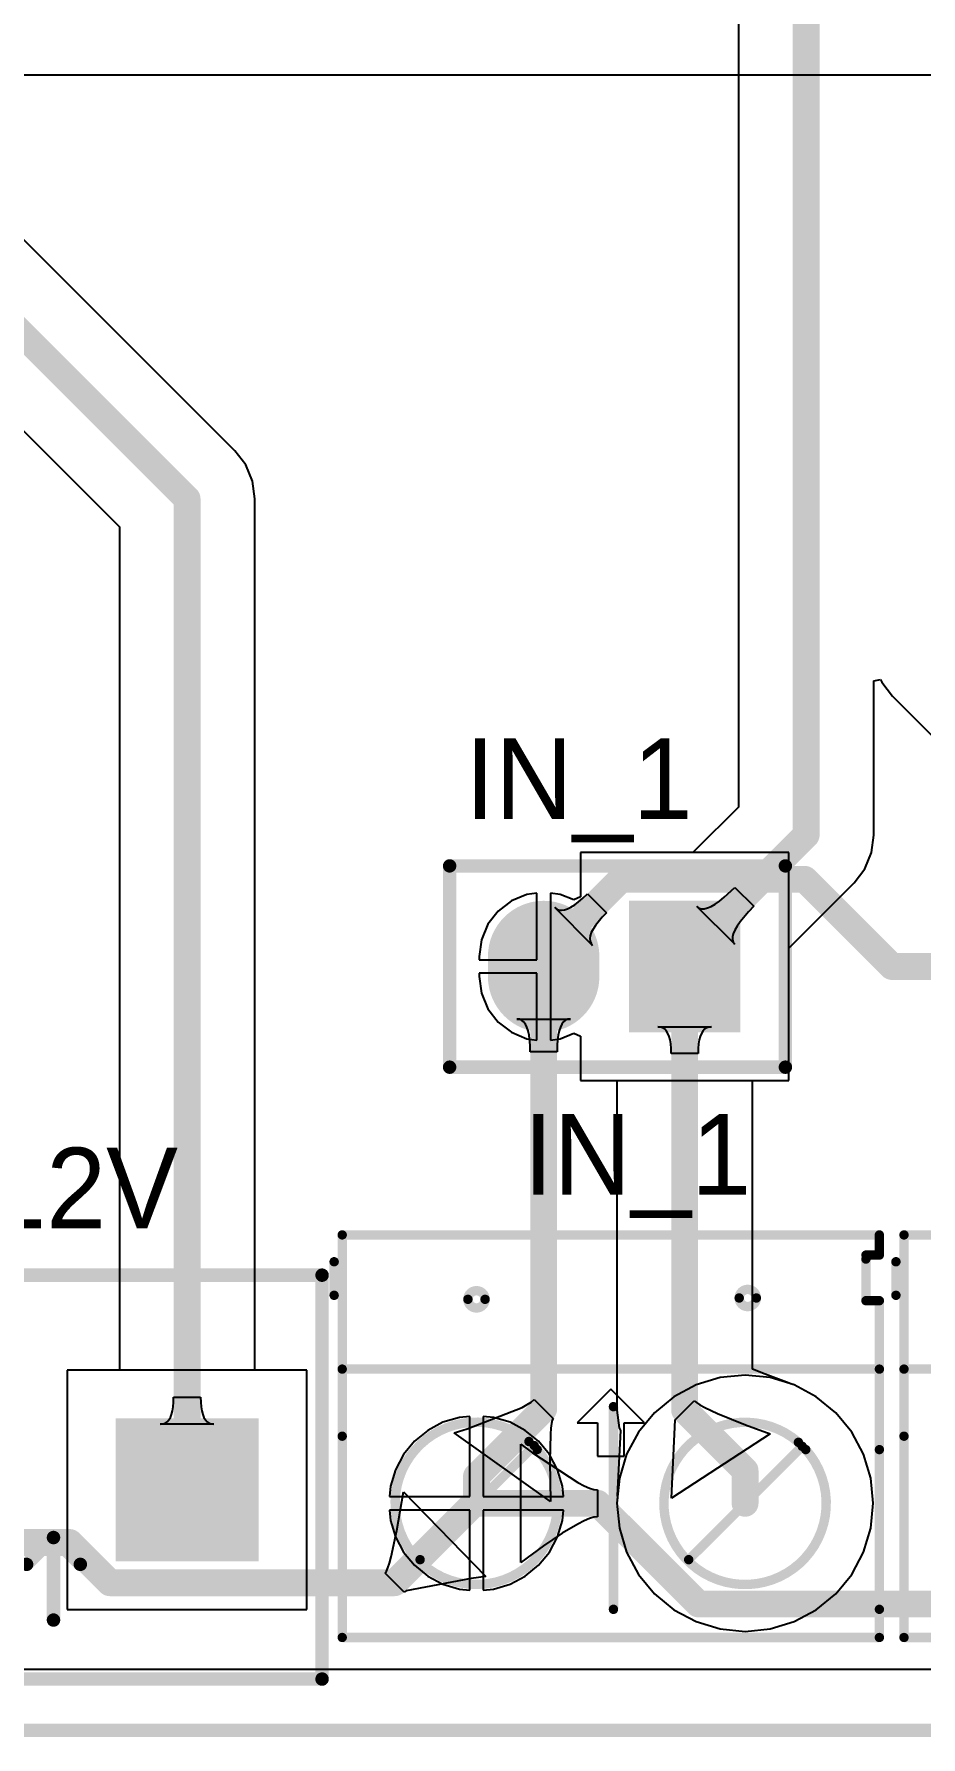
# Model space of a CAD drawing. Header units: millimetres. Extents: x 0 to 190, y 0 to 100.
# Drawn here: x 63.13 to 79.91, y -0.1 to 32.13 of the extents above; entities that cross this region are included whole.
import ezdxf

# ---------------------------------------------------------------- set-up
doc = ezdxf.new("R2010")
doc.units = ezdxf.units.MM
for name, color, linetype in [('BottomLayer', 5, 'Continuous'), ('BottomSolder', 6, 'Continuous'), ('KeepOutLayer', 6, 'Continuous'), ('MultiLayer', 9, 'Continuous'), ('PadHoleLayer', 156, 'Continuous'), ('TopLayer', 1, 'Continuous'), ('TopOverlay', 2, 'Continuous'), ('TopSolder', 216, 'Continuous')]:
    doc.layers.add(name, color=color, linetype=linetype)

# ---------------------------------------------------------------- blocks, each defined once
blk = doc.blocks.new('KF3_5_08_21')
at = {"layer": 'BottomLayer'}
for points in [[(-1.25, 1.25), (1.25, 1.25), (1.25, -1.25), (-1.25, -1.25)], [(3.83, 1.25), (6.33, 1.25), (6.33, -1.25), (3.83, -1.25)], [(8.897, 1.25), (11.397, 1.25), (11.397, -1.25), (8.897, -1.25)]]:
    blk.add_hatch(color=5, dxfattribs=at).paths.add_polyline_path(points)
at = {"layer": 'BottomSolder'}
for points in [[(-1.352, 1.352), (1.352, 1.352), (1.352, -1.352), (-1.352, -1.352)], [(3.728, 1.352), (6.432, 1.352), (6.432, -1.352), (3.728, -1.352)], [(8.796, 1.352), (11.499, 1.352), (11.499, -1.352), (8.796, -1.352)]]:
    blk.add_hatch(color=6, dxfattribs=at).paths.add_polyline_path(points)
at = {"layer": 'MultiLayer'}
for points in [[(-1.25, 1.25), (1.25, 1.25), (1.25, -1.25), (-1.25, -1.25)], [(3.83, 1.25), (6.33, 1.25), (6.33, -1.25), (3.83, -1.25)], [(8.897, 1.25), (11.397, 1.25), (11.397, -1.25), (8.897, -1.25)]]:
    blk.add_hatch(color=9, dxfattribs=at).paths.add_polyline_path(points)
at = {"layer": 'PadHoleLayer'}
h = blk.add_hatch(color=156, dxfattribs=at)
edge = h.paths.add_edge_path()
edge.add_arc((0, 0), 0.65, 0, 360)
h = blk.add_hatch(color=156, dxfattribs=at)
edge = h.paths.add_edge_path()
edge.add_arc((5.08, 0), 0.65, 0, 360)
h = blk.add_hatch(color=156, dxfattribs=at)
edge = h.paths.add_edge_path()
edge.add_arc((10.147, 0), 0.65, 0, 360)
at = {"layer": 'TopLayer'}
for points in [[(-1.25, 1.25), (1.25, 1.25), (1.25, -1.25), (-1.25, -1.25)], [(3.83, 1.25), (6.33, 1.25), (6.33, -1.25), (3.83, -1.25)], [(8.897, 1.25), (11.397, 1.25), (11.397, -1.25), (8.897, -1.25)]]:
    blk.add_hatch(color=1, dxfattribs=at).paths.add_polyline_path(points)
at = {"layer": 'TopSolder'}
for points in [[(-1.352, 1.352), (1.352, 1.352), (1.352, -1.352), (-1.352, -1.352)], [(3.728, 1.352), (6.432, 1.352), (6.432, -1.352), (3.728, -1.352)], [(8.796, 1.352), (11.499, 1.352), (11.499, -1.352), (8.796, -1.352)]]:
    blk.add_hatch(color=216, dxfattribs=at).paths.add_polyline_path(points)
at = {"layer": 'TopOverlay', "const_width": 0.254}
for points in [[(-2.54, -3.581), (-2.54, 4.064)], [(-2.54, 4.064), (12.7, 4.064)], [(12.7, -3.581), (12.7, 4.064)], [(2.045, -1.41), (2.553, -0.902)], [(2.553, -2.464), (2.553, -0.902)], [(2.553, -0.902), (3.061, -1.41)], [(7.112, -1.41), (7.62, -0.902)], [(7.62, -0.902), (8.128, -1.41)], [(7.62, -2.464), (7.62, -0.902)], [(-2.54, -3.581), (12.7, -3.581)]]:
    blk.add_lwpolyline(points, dxfattribs=at)
at = {"layer": 'TopOverlay', "const_width": 0.127}
for points in [[(-2.603, 4.064, 1), (-2.477, 4.064, 1)], [(-2.603, 4.064, 1), (-2.477, 4.064, 1)], [(12.636, 4.064, 1), (12.764, 4.064, 1)], [(12.636, 4.064, 1), (12.764, 4.064, 1)], [(2.489, -0.902, 1), (2.616, -0.902, 1)], [(2.489, -0.902, 1), (2.616, -0.902, 1)], [(2.489, -0.902, 1), (2.616, -0.902, 1)], [(7.556, -0.902, 1), (7.684, -0.902, 1)], [(7.556, -0.902, 1), (7.684, -0.902, 1)], [(7.556, -0.902, 1), (7.684, -0.902, 1)], [(1.981, -1.41, 1), (2.108, -1.41, 1)], [(2.997, -1.41, 1), (3.124, -1.41, 1)], [(7.049, -1.41, 1), (7.175, -1.41, 1)], [(8.064, -1.41, 1), (8.191, -1.41, 1)], [(2.489, -2.464, 1), (2.616, -2.464, 1)], [(7.556, -2.464, 1), (7.684, -2.464, 1)], [(-2.603, -3.581, 1), (-2.477, -3.581, 1)], [(-2.603, -3.581, 1), (-2.477, -3.581, 1)], [(12.636, -3.581, 1), (12.764, -3.581, 1)], [(12.636, -3.581, 1), (12.764, -3.581, 1)]]:
    blk.add_lwpolyline(points, format="xyb", close=True, dxfattribs=at)
blk = doc.blocks.new('C___2_KF301_5_08_49')
at = {"layer": 'BottomLayer'}
h = blk.add_hatch(color=5, dxfattribs=at)
edge = h.paths.add_edge_path()
edge.add_arc((0, 0), 1.397, 0, 360)
h = blk.add_hatch(color=5, dxfattribs=at)
edge = h.paths.add_edge_path()
edge.add_arc((5.08, 0), 1.397, 0, 360)
at = {"layer": 'BottomSolder'}
h = blk.add_hatch(color=6, dxfattribs=at)
edge = h.paths.add_edge_path()
edge.add_arc((0, 0), 1.499, 0, 360)
h = blk.add_hatch(color=6, dxfattribs=at)
edge = h.paths.add_edge_path()
edge.add_arc((5.08, 0), 1.499, 0, 360)
at = {"layer": 'MultiLayer'}
h = blk.add_hatch(color=9, dxfattribs=at)
edge = h.paths.add_edge_path()
edge.add_arc((0, 0), 1.397, 0, 360)
h = blk.add_hatch(color=9, dxfattribs=at)
edge = h.paths.add_edge_path()
edge.add_arc((5.08, 0), 1.397, 0, 360)
at = {"layer": 'PadHoleLayer'}
h = blk.add_hatch(color=156, dxfattribs=at)
edge = h.paths.add_edge_path()
edge.add_arc((0, 0), 0.635, 0, 360)
h = blk.add_hatch(color=156, dxfattribs=at)
edge = h.paths.add_edge_path()
edge.add_arc((5.08, 0), 0.635, 0, 360)
at = {"layer": 'TopLayer'}
h = blk.add_hatch(color=1, dxfattribs=at)
edge = h.paths.add_edge_path()
edge.add_arc((0, 0), 1.397, 0, 360)
h = blk.add_hatch(color=1, dxfattribs=at)
edge = h.paths.add_edge_path()
edge.add_arc((5.08, 0), 1.397, 0, 360)
at = {"layer": 'TopSolder'}
h = blk.add_hatch(color=216, dxfattribs=at)
edge = h.paths.add_edge_path()
edge.add_arc((0, 0), 1.499, 0, 360)
h = blk.add_hatch(color=216, dxfattribs=at)
edge = h.paths.add_edge_path()
edge.add_arc((5.08, 0), 1.499, 0, 360)
at = {"layer": 'TopOverlay'}
for p, q in [((2.54, 2.159), (1.905, 1.524)), ((3.175, 1.524), (2.54, 2.159)), ((1.905, 1.524), (2.286, 1.524)), ((2.286, 1.524), (2.286, 0.889)), ((2.794, 0.889), (2.794, 1.524)), ((2.794, 1.524), (3.175, 1.524)), ((2.286, 0.889), (2.794, 0.889))]:
    blk.add_line(p, q, dxfattribs=at)
at = {"layer": 'TopOverlay', "const_width": 0.178}
for points in [[(-2.54, 5.08), (7.62, 5.08)], [(-2.54, 1.27), (-2.54, 5.08)], [(7.62, 4.699), (7.62, 5.08)], [(-2.692, 3.937), (-2.692, 4.572)], [(7.366, 4.699), (7.62, 4.699)], [(7.366, 3.835), (7.366, 4.623)], [(7.366, 3.835), (7.62, 3.835)], [(7.62, -2.54), (7.62, 3.835)], [(-2.54, 2.54), (7.62, 2.54)], [(2.591, -2.007), (2.591, 1.829)], [(-2.54, -2.54), (-2.54, 1.27)], [(-1.067, -1.067), (1.092, 1.092)], [(4.013, -1.067), (6.16, 1.079)], [(7.62, -2.007), (7.62, 1.016)], [(-2.54, -2.54), (7.62, -2.54)]]:
    blk.add_lwpolyline(points, dxfattribs=at)
at = {"layer": 'TopOverlay'}
for points, const_width in [([(-2.584, 5.08, 1), (-2.496, 5.08, 1)], 0.0889), ([(-2.584, 5.08, 1), (-2.496, 5.08, 1)], 0.0889), ([(7.576, 5.08, 1), (7.664, 5.08, 1)], 0.0889), ([(7.576, 5.08, 1), (7.664, 5.08, 1)], 0.0889), ([(-2.737, 4.572, 1), (-2.648, 4.572, 1)], 0.0889), ([(7.322, 4.699, 1), (7.41, 4.699, 1)], 0.0889), ([(7.322, 4.623, 1), (7.41, 4.623, 1)], 0.0889), ([(7.576, 4.699, 1), (7.664, 4.699, 1)], 0.0889), ([(7.576, 4.699, 1), (7.664, 4.699, 1)], 0.0889), ([(-2.737, 3.937, 1), (-2.648, 3.937, 1)], 0.0889), ([(0.163, 3.861, 1), (-0.163, 3.861, 1)], 0.178), ([(-0.207, 3.861, 1), (-0.118, 3.861, 1)], 0.0889), ([(0.118, 3.861, 1), (0.207, 3.861, 1)], 0.0889), ([(5.293, 3.886, 1), (4.968, 3.886, 1)], 0.178), ([(4.924, 3.886, 1), (5.013, 3.886, 1)], 0.0889), ([(5.249, 3.886, 1), (5.338, 3.886, 1)], 0.0889), ([(7.322, 3.835, 1), (7.41, 3.835, 1)], 0.0889), ([(7.322, 3.835, 1), (7.41, 3.835, 1)], 0.0889), ([(7.576, 3.835, 1), (7.664, 3.835, 1)], 0.0889), ([(7.576, 3.835, 1), (7.664, 3.835, 1)], 0.0889), ([(-2.584, 2.54, 1), (-2.496, 2.54, 1)], 0.0889), ([(7.576, 2.54, 1), (7.664, 2.54, 1)], 0.0889), ([(2.546, 1.829, 1), (2.635, 1.829, 1)], 0.0889), ([(-2.584, 1.27, 1), (-2.496, 1.27, 1)], 0.0889), ([(-2.584, 1.27, 1), (-2.496, 1.27, 1)], 0.0889), ([(0.947, 1.17, 1), (1.036, 1.17, 1)], 0.0889), ([(1.048, 1.092, 1), (1.137, 1.092, 1)], 0.0889), ([(1.103, 1.017, 1), (1.192, 1.017, 1)], 0.0889), ([(6.045, 1.154, 1), (6.134, 1.154, 1)], 0.0889), ([(6.115, 1.079, 1), (6.204, 1.079, 1)], 0.0889), ([(6.183, 1.017, 1), (6.272, 1.017, 1)], 0.0889), ([(7.576, 1.016, 1), (7.664, 1.016, 1)], 0.0889), ([(-1.111, -1.067, 1), (-1.022, -1.067, 1)], 0.0889), ([(3.969, -1.067, 1), (4.058, -1.067, 1)], 0.0889), ([(2.546, -2.007, 1), (2.635, -2.007, 1)], 0.0889), ([(7.576, -2.007, 1), (7.664, -2.007, 1)], 0.0889), ([(-2.584, -2.54, 1), (-2.496, -2.54, 1)], 0.0889), ([(-2.584, -2.54, 1), (-2.496, -2.54, 1)], 0.0889), ([(7.576, -2.54, 1), (7.664, -2.54, 1)], 0.0889), ([(7.576, -2.54, 1), (7.664, -2.54, 1)], 0.0889)]:
    blk.add_lwpolyline(points, format="xyb", close=True, dxfattribs=dict(at, const_width=const_width))
at = {"layer": 'TopOverlay', "const_width": 0.178}
for points in [[(1.148, 1.017, -28.0907), (0.992, 1.17)], [(6.228, 1.017, -31.551006), (6.09, 1.154)]]:
    blk.add_lwpolyline(points, format="xyb", dxfattribs=at)
blk = doc.blocks.new('___2_51')
at = {"layer": 'BottomLayer'}
blk.add_hatch(color=5, dxfattribs=at).paths.add_polyline_path([(-0.9525, 1.143), (0.9525, 1.143), (0.9525, -1.143), (-0.9525, -1.143)])
h = blk.add_hatch(color=5, dxfattribs=at)
edge = h.paths.add_edge_path()
edge.add_arc((2.667, -0.1905), 0.9525, 180, 360)
edge.add_line((3.6195, -0.1905), (3.6195, 0.1905))
edge.add_arc((2.667, 0.1905), 0.9525, 0, 180)
edge.add_line((1.7145, 0.1905), (1.7145, -0.1905))
at = {"layer": 'BottomSolder'}
blk.add_hatch(color=6, dxfattribs=at).paths.add_polyline_path([(-1.0541, 1.2446), (1.0541, 1.2446), (1.0541, -1.2446), (-1.0541, -1.2446)])
h = blk.add_hatch(color=6, dxfattribs=at)
edge = h.paths.add_edge_path()
edge.add_arc((2.667, -0.1905), 1.0541, 180, 360)
edge.add_line((3.7211, -0.1905), (3.7211, 0.1905))
edge.add_arc((2.667, 0.1905), 1.0541, 0, 180)
edge.add_line((1.6129, 0.1905), (1.6129, -0.1905))
at = {"layer": 'MultiLayer'}
blk.add_hatch(color=9, dxfattribs=at).paths.add_polyline_path([(-0.9525, 1.143), (0.9525, 1.143), (0.9525, -1.143), (-0.9525, -1.143)])
h = blk.add_hatch(color=9, dxfattribs=at)
edge = h.paths.add_edge_path()
edge.add_arc((2.667, -0.1905), 0.9525, 180, 360)
edge.add_line((3.6195, -0.1905), (3.6195, 0.1905))
edge.add_arc((2.667, 0.1905), 0.9525, 0, 180)
edge.add_line((1.7145, 0.1905), (1.7145, -0.1905))
at = {"layer": 'PadHoleLayer'}
h = blk.add_hatch(color=156, dxfattribs=at)
edge = h.paths.add_edge_path()
edge.add_arc((0, 0), 0.4318, 0, 360)
h = blk.add_hatch(color=156, dxfattribs=at)
edge = h.paths.add_edge_path()
edge.add_arc((2.667, 0), 0.4318, 0, 360)
at = {"layer": 'TopLayer'}
blk.add_hatch(color=1, dxfattribs=at).paths.add_polyline_path([(-0.9525, 1.143), (0.9525, 1.143), (0.9525, -1.143), (-0.9525, -1.143)])
h = blk.add_hatch(color=1, dxfattribs=at)
edge = h.paths.add_edge_path()
edge.add_arc((2.667, -0.1905), 0.9525, 180, 360)
edge.add_line((3.6195, -0.1905), (3.6195, 0.1905))
edge.add_arc((2.667, 0.1905), 0.9525, 0, 180)
edge.add_line((1.7145, 0.1905), (1.7145, -0.1905))
at = {"layer": 'TopSolder'}
blk.add_hatch(color=216, dxfattribs=at).paths.add_polyline_path([(-1.0541, 1.2446), (1.0541, 1.2446), (1.0541, -1.2446), (-1.0541, -1.2446)])
h = blk.add_hatch(color=216, dxfattribs=at)
edge = h.paths.add_edge_path()
edge.add_arc((2.667, -0.1905), 1.0541, 180, 360)
edge.add_line((3.7211, -0.1905), (3.7211, 0.1905))
edge.add_arc((2.667, 0.1905), 1.0541, 0, 180)
edge.add_line((1.6129, 0.1905), (1.6129, -0.1905))
at = {"layer": 'TopOverlay', "const_width": 0.254}
for points in [[(-1.905, 1.905), (-1.905, -1.905)], [(4.445, 1.905), (-1.905, 1.905)], [(4.445, 1.905), (4.445, -1.905)], [(4.445, -1.905), (-1.905, -1.905)]]:
    blk.add_lwpolyline(points, dxfattribs=at)
at = {"layer": 'TopOverlay', "const_width": 0.127}
for points in [[(-1.9685, 1.905, 1), (-1.8415, 1.905, 1)], [(-1.9685, 1.905, 1), (-1.8415, 1.905, 1)], [(4.3815, 1.905, 1), (4.5085, 1.905, 1)], [(4.3815, 1.905, 1), (4.5085, 1.905, 1)], [(-1.9685, -1.905, 1), (-1.8415, -1.905, 1)], [(-1.9685, -1.905, 1), (-1.8415, -1.905, 1)], [(4.3815, -1.905, 1), (4.5085, -1.905, 1)], [(4.3815, -1.905, 1), (4.5085, -1.905, 1)]]:
    blk.add_lwpolyline(points, format="xyb", close=True, dxfattribs=at)
blk = doc.blocks.new('C___2_KF301_5_08_60')
at = {"layer": 'BottomLayer'}
h = blk.add_hatch(color=5, dxfattribs=at)
edge = h.paths.add_edge_path()
edge.add_arc((0, 0), 1.397, 0, 360)
h = blk.add_hatch(color=5, dxfattribs=at)
edge = h.paths.add_edge_path()
edge.add_arc((5.08, 0), 1.397, 0, 360)
at = {"layer": 'BottomSolder'}
h = blk.add_hatch(color=6, dxfattribs=at)
edge = h.paths.add_edge_path()
edge.add_arc((0, 0), 1.499, 0, 360)
h = blk.add_hatch(color=6, dxfattribs=at)
edge = h.paths.add_edge_path()
edge.add_arc((5.08, 0), 1.499, 0, 360)
at = {"layer": 'MultiLayer'}
h = blk.add_hatch(color=9, dxfattribs=at)
edge = h.paths.add_edge_path()
edge.add_arc((0, 0), 1.397, 0, 360)
h = blk.add_hatch(color=9, dxfattribs=at)
edge = h.paths.add_edge_path()
edge.add_arc((5.08, 0), 1.397, 0, 360)
at = {"layer": 'PadHoleLayer'}
h = blk.add_hatch(color=156, dxfattribs=at)
edge = h.paths.add_edge_path()
edge.add_arc((0, 0), 0.635, 0, 360)
h = blk.add_hatch(color=156, dxfattribs=at)
edge = h.paths.add_edge_path()
edge.add_arc((5.08, 0), 0.635, 0, 360)
at = {"layer": 'TopLayer'}
h = blk.add_hatch(color=1, dxfattribs=at)
edge = h.paths.add_edge_path()
edge.add_arc((0, 0), 1.397, 0, 360)
h = blk.add_hatch(color=1, dxfattribs=at)
edge = h.paths.add_edge_path()
edge.add_arc((5.08, 0), 1.397, 0, 360)
at = {"layer": 'TopSolder'}
h = blk.add_hatch(color=216, dxfattribs=at)
edge = h.paths.add_edge_path()
edge.add_arc((0, 0), 1.499, 0, 360)
h = blk.add_hatch(color=216, dxfattribs=at)
edge = h.paths.add_edge_path()
edge.add_arc((5.08, 0), 1.499, 0, 360)
at = {"layer": 'TopOverlay'}
for p, q in [((2.54, 2.159), (1.905, 1.524)), ((3.175, 1.524), (2.54, 2.159)), ((1.905, 1.524), (2.286, 1.524)), ((2.286, 1.524), (2.286, 0.889)), ((2.794, 0.889), (2.794, 1.524)), ((2.794, 1.524), (3.175, 1.524)), ((2.286, 0.889), (2.794, 0.889))]:
    blk.add_line(p, q, dxfattribs=at)
at = {"layer": 'TopOverlay', "const_width": 0.178}
for points in [[(-2.54, 5.08), (7.62, 5.08)], [(-2.54, 1.27), (-2.54, 5.08)], [(7.62, 4.699), (7.62, 5.08)], [(-2.692, 3.937), (-2.692, 4.572)], [(7.366, 4.699), (7.62, 4.699)], [(7.366, 3.835), (7.366, 4.623)], [(7.366, 3.835), (7.62, 3.835)], [(7.62, -2.54), (7.62, 3.835)], [(-2.54, 2.54), (7.62, 2.54)], [(2.591, -2.007), (2.591, 1.829)], [(-2.54, -2.54), (-2.54, 1.27)], [(-1.067, -1.067), (1.092, 1.092)], [(4.013, -1.067), (6.16, 1.079)], [(7.62, -2.007), (7.62, 1.016)], [(-2.54, -2.54), (7.62, -2.54)]]:
    blk.add_lwpolyline(points, dxfattribs=at)
at = {"layer": 'TopOverlay'}
for points, const_width in [([(-2.584, 5.08, 1), (-2.496, 5.08, 1)], 0.0889), ([(-2.584, 5.08, 1), (-2.496, 5.08, 1)], 0.0889), ([(7.576, 5.08, 1), (7.664, 5.08, 1)], 0.0889), ([(7.576, 5.08, 1), (7.664, 5.08, 1)], 0.0889), ([(-2.737, 4.572, 1), (-2.648, 4.572, 1)], 0.0889), ([(7.322, 4.699, 1), (7.41, 4.699, 1)], 0.0889), ([(7.322, 4.623, 1), (7.41, 4.623, 1)], 0.0889), ([(7.576, 4.699, 1), (7.664, 4.699, 1)], 0.0889), ([(7.576, 4.699, 1), (7.664, 4.699, 1)], 0.0889), ([(-2.737, 3.937, 1), (-2.648, 3.937, 1)], 0.0889), ([(0.163, 3.861, 1), (-0.163, 3.861, 1)], 0.178), ([(-0.207, 3.861, 1), (-0.118, 3.861, 1)], 0.0889), ([(0.118, 3.861, 1), (0.207, 3.861, 1)], 0.0889), ([(5.293, 3.886, 1), (4.968, 3.886, 1)], 0.178), ([(4.924, 3.886, 1), (5.013, 3.886, 1)], 0.0889), ([(5.249, 3.886, 1), (5.338, 3.886, 1)], 0.0889), ([(7.322, 3.835, 1), (7.41, 3.835, 1)], 0.0889), ([(7.322, 3.835, 1), (7.41, 3.835, 1)], 0.0889), ([(7.576, 3.835, 1), (7.664, 3.835, 1)], 0.0889), ([(7.576, 3.835, 1), (7.664, 3.835, 1)], 0.0889), ([(-2.584, 2.54, 1), (-2.496, 2.54, 1)], 0.0889), ([(7.576, 2.54, 1), (7.664, 2.54, 1)], 0.0889), ([(2.546, 1.829, 1), (2.635, 1.829, 1)], 0.0889), ([(-2.584, 1.27, 1), (-2.496, 1.27, 1)], 0.0889), ([(-2.584, 1.27, 1), (-2.496, 1.27, 1)], 0.0889), ([(0.947, 1.17, 1), (1.036, 1.17, 1)], 0.0889), ([(1.048, 1.092, 1), (1.137, 1.092, 1)], 0.0889), ([(1.103, 1.017, 1), (1.192, 1.017, 1)], 0.0889), ([(6.045, 1.154, 1), (6.134, 1.154, 1)], 0.0889), ([(6.115, 1.079, 1), (6.204, 1.079, 1)], 0.0889), ([(6.183, 1.017, 1), (6.272, 1.017, 1)], 0.0889), ([(7.576, 1.016, 1), (7.664, 1.016, 1)], 0.0889), ([(-1.111, -1.067, 1), (-1.022, -1.067, 1)], 0.0889), ([(3.969, -1.067, 1), (4.058, -1.067, 1)], 0.0889), ([(2.546, -2.007, 1), (2.635, -2.007, 1)], 0.0889), ([(7.576, -2.007, 1), (7.664, -2.007, 1)], 0.0889), ([(-2.584, -2.54, 1), (-2.496, -2.54, 1)], 0.0889), ([(-2.584, -2.54, 1), (-2.496, -2.54, 1)], 0.0889), ([(7.576, -2.54, 1), (7.664, -2.54, 1)], 0.0889), ([(7.576, -2.54, 1), (7.664, -2.54, 1)], 0.0889)]:
    blk.add_lwpolyline(points, format="xyb", close=True, dxfattribs=dict(at, const_width=const_width))
at = {"layer": 'TopOverlay', "const_width": 0.178}
for points in [[(1.148, 1.017, -28.0907), (0.992, 1.17)], [(6.228, 1.017, -31.551006), (6.09, 1.154)]]:
    blk.add_lwpolyline(points, format="xyb", dxfattribs=at)

msp = doc.modelspace()

# ---------------------------------------------------------------- linework, layer by layer
at = {"layer": 'BottomLayer'}
for p, q in [((59.978, 31.358), (99.249, 31.358)), ((66.933, 24.237), (59.929, 31.241)), ((59.042, 28.505), (64.746, 22.8)), ((67.137, 23.972), (66.933, 24.237)), ((67.265, 23.663), (67.137, 23.972)), ((67.308, 23.331), (67.265, 23.663)), ((67.308, 6.838), (67.308, 23.331)), ((64.746, 22.8), (64.746, 6.838)), ((77.406, 16.637), (73.469, 16.637)), ((73.469, 16.637), (73.469, 15.798)), ((77.406, 12.319), (77.406, 16.637)), ((72.456, 15.844), (72.163, 15.722)), ((72.644, 15.869), (72.456, 15.844)), ((72.644, 14.605), (72.644, 15.869)), ((73.086, 15.844), (72.898, 15.869)), ((72.898, 15.869), (72.898, 14.478)), ((73.342, 15.738), (73.086, 15.844)), ((73.469, 15.798), (73.342, 15.738)), ((73.513, 15.773), (73.598, 15.854)), ((73.598, 15.854), (73.957, 15.495)), ((71.911, 15.529), (71.717, 15.277)), ((72.163, 15.722), (71.911, 15.529)), ((73.697, 14.878), (72.98, 15.594)), ((72.98, 15.594), (73.018, 15.565)), ((73.018, 15.565), (73.062, 15.547)), ((73.062, 15.547), (73.111, 15.542)), ((73.111, 15.542), (73.165, 15.55)), ((73.165, 15.55), (73.224, 15.57)), ((73.224, 15.57), (73.288, 15.602)), ((73.288, 15.602), (73.358, 15.647)), ((73.358, 15.647), (73.433, 15.704)), ((73.433, 15.704), (73.513, 15.773)), ((73.957, 15.495), (73.875, 15.41)), ((71.717, 15.277), (71.596, 14.983)), ((73.705, 15.186), (73.672, 15.121)), ((73.749, 15.255), (73.705, 15.186)), ((73.875, 15.41), (73.749, 15.255)), ((71.596, 14.983), (71.554, 14.668)), ((73.652, 15.062), (73.645, 15.008)), ((73.645, 15.008), (73.65, 14.96)), ((73.65, 14.96), (73.667, 14.916)), ((73.672, 15.121), (73.652, 15.062)), ((73.667, 14.916), (73.697, 14.878)), ((71.554, 14.668), (71.554, 14.605)), ((71.554, 14.605), (72.644, 14.605)), ((72.644, 14.351), (71.554, 14.351)), ((71.554, 14.351), (71.554, 14.287)), ((71.554, 14.287), (71.596, 13.973)), ((72.644, 13.087), (72.644, 14.351)), ((72.898, 14.478), (72.898, 13.087)), ((71.596, 13.973), (71.717, 13.679)), ((71.717, 13.679), (71.911, 13.427)), ((71.911, 13.427), (72.163, 13.234)), ((72.163, 13.234), (72.456, 13.112)), ((72.312, 13.479), (72.264, 13.485)), ((72.264, 13.485), (73.278, 13.485)), ((72.355, 13.46), (72.312, 13.479)), ((72.393, 13.429), (72.355, 13.46)), ((72.426, 13.386), (72.393, 13.429)), ((72.454, 13.33), (72.426, 13.386)), ((72.477, 13.262), (72.454, 13.33)), ((72.494, 13.181), (72.477, 13.262)), ((73.065, 13.262), (73.048, 13.181)), ((73.088, 13.33), (73.065, 13.262)), ((73.086, 13.112), (73.342, 13.218)), ((73.116, 13.386), (73.088, 13.33)), ((73.149, 13.429), (73.116, 13.386)), ((73.187, 13.46), (73.149, 13.429)), ((73.23, 13.479), (73.187, 13.46)), ((73.278, 13.485), (73.23, 13.479)), ((73.342, 13.218), (73.469, 13.158)), ((74.978, 13.333), (74.93, 13.338)), ((74.93, 13.338), (75.946, 13.338)), ((75.021, 13.318), (74.978, 13.333)), ((75.06, 13.292), (75.021, 13.318)), ((75.093, 13.257), (75.06, 13.292)), ((75.12, 13.211), (75.093, 13.257)), ((75.783, 13.257), (75.755, 13.211)), ((75.816, 13.292), (75.783, 13.257)), ((75.855, 13.318), (75.816, 13.292)), ((75.898, 13.333), (75.855, 13.318)), ((75.946, 13.338), (75.898, 13.333)), ((72.456, 13.112), (72.644, 13.087)), ((72.514, 12.982), (72.494, 13.181)), ((72.517, 12.864), (72.514, 12.982)), ((72.898, 13.087), (73.086, 13.112)), ((73.028, 12.982), (73.025, 12.864)), ((73.035, 13.088), (73.028, 12.982)), ((73.048, 13.181), (73.035, 13.088)), ((73.469, 13.158), (73.469, 12.319)), ((75.143, 13.155), (75.12, 13.211)), ((75.161, 13.089), (75.143, 13.155)), ((75.174, 13.013), (75.161, 13.089)), ((75.181, 12.927), (75.174, 13.013)), ((75.184, 12.83), (75.181, 12.927)), ((75.695, 12.927), (75.692, 12.83)), ((75.702, 13.013), (75.695, 12.927)), ((75.715, 13.089), (75.702, 13.013)), ((75.733, 13.155), (75.715, 13.089)), ((75.755, 13.211), (75.733, 13.155)), ((73.025, 12.864), (72.517, 12.864)), ((75.692, 12.83), (75.184, 12.83)), ((73.469, 12.319), (74.157, 12.319)), ((74.157, 12.319), (74.157, 6.08)), ((76.719, 6.858), (76.719, 12.319)), ((76.719, 12.319), (77.406, 12.319)), ((64.746, 6.838), (63.761, 6.838)), ((63.761, 6.838), (63.761, 2.306)), ((68.293, 6.838), (67.308, 6.838)), ((68.293, 2.306), (68.293, 6.838)), ((76.963, 6.76), (76.719, 6.858)), ((77.414, 6.592), (76.963, 6.76)), ((77.437, 6.58), (77.414, 6.592)), ((77.509, 6.558), (77.437, 6.58)), ((77.928, 6.334), (77.509, 6.558)), ((65.75, 6.066), (65.763, 6.143)), ((65.763, 6.143), (65.771, 6.23)), ((65.771, 6.23), (65.773, 6.327)), ((65.773, 6.327), (66.281, 6.327)), ((66.281, 6.327), (66.284, 6.23)), ((66.284, 6.23), (66.291, 6.143)), ((66.291, 6.143), (66.304, 6.066)), ((71.326, 5.73), (72.362, 6.131)), ((72.362, 6.131), (72.46, 6.185)), ((72.46, 6.185), (72.536, 6.235)), ((72.536, 6.235), (72.591, 6.281)), ((72.591, 6.281), (72.951, 5.922)), ((75.258, 5.9), (75.618, 6.259)), ((75.618, 6.259), (75.662, 6.223)), ((75.662, 6.223), (75.728, 6.181)), ((75.728, 6.181), (75.817, 6.133)), ((75.817, 6.133), (76.061, 6.019)), ((78.296, 6.033), (77.928, 6.334)), ((65.519, 5.816), (65.568, 5.821)), ((66.535, 5.816), (65.519, 5.816)), ((65.568, 5.821), (65.611, 5.836)), ((65.611, 5.836), (65.649, 5.862)), ((65.649, 5.862), (65.682, 5.898)), ((65.682, 5.898), (65.71, 5.944)), ((65.71, 5.944), (65.733, 6)), ((65.733, 6), (65.75, 6.066)), ((66.304, 6.066), (66.322, 6)), ((66.322, 6), (66.345, 5.944)), ((66.345, 5.944), (66.373, 5.898)), ((66.373, 5.898), (66.406, 5.862)), ((66.406, 5.862), (66.444, 5.836)), ((66.444, 5.836), (66.487, 5.821)), ((66.487, 5.821), (66.535, 5.816)), ((70.866, 5.851), (70.579, 5.697)), ((71.177, 5.945), (70.866, 5.851)), ((71.374, 5.964), (71.177, 5.945)), ((71.374, 4.445), (71.374, 5.964)), ((71.825, 5.945), (71.628, 5.964)), ((71.628, 5.964), (71.628, 4.445)), ((72.136, 5.851), (71.825, 5.945)), ((72.423, 5.697), (72.136, 5.851)), ((72.919, 5.83), (72.907, 5.742)), ((72.934, 5.89), (72.919, 5.83)), ((72.951, 5.922), (72.934, 5.89)), ((74.157, 6.08), (74.201, 5.748)), ((75.188, 4.418), (75.258, 5.9)), ((76.061, 6.019), (76.592, 5.804)), ((76.592, 5.804), (77.057, 5.631)), ((78.597, 5.665), (78.296, 6.033)), ((70.328, 5.491), (70.122, 5.24)), ((70.579, 5.697), (70.328, 5.491)), ((71.079, 5.65), (71.326, 5.73)), ((72.898, 4.354), (71.079, 5.65)), ((72.674, 5.491), (72.423, 5.697)), ((72.88, 5.24), (72.674, 5.491)), ((72.898, 5.627), (72.886, 5.115)), ((72.907, 5.742), (72.898, 5.627)), ((74.223, 5.695), (74.164, 4.467)), ((74.201, 5.748), (74.223, 5.695)), ((77.057, 5.631), (75.188, 4.418)), ((78.821, 5.246), (78.597, 5.665)), ((70.122, 5.24), (69.968, 4.953)), ((72.339, 3.2), (72.339, 5.436)), ((72.339, 5.436), (72.561, 5.271)), ((72.561, 5.271), (73.415, 4.71)), ((73.034, 4.953), (72.88, 5.24)), ((78.959, 4.791), (78.821, 5.246)), ((69.968, 4.953), (69.874, 4.642)), ((72.886, 5.115), (72.898, 4.354)), ((73.128, 4.642), (73.034, 4.953)), ((69.874, 4.642), (69.855, 4.445)), ((69.997, 3.802), (70.121, 4.533)), ((70.121, 4.533), (71.675, 2.932)), ((73.147, 4.445), (73.128, 4.642)), ((73.415, 4.71), (73.535, 4.65)), ((73.535, 4.65), (73.638, 4.607)), ((73.638, 4.607), (73.723, 4.581)), ((73.723, 4.581), (73.792, 4.572)), ((73.792, 4.572), (73.792, 4.064)), ((79.006, 4.318), (78.959, 4.791)), ((69.855, 4.445), (71.374, 4.445)), ((71.374, 4.191), (69.855, 4.191)), ((69.855, 4.191), (69.874, 3.994)), ((71.374, 2.672), (71.374, 4.191)), ((71.628, 4.445), (73.147, 4.445)), ((73.147, 4.191), (71.628, 4.191)), ((71.628, 4.191), (71.628, 2.672)), ((73.128, 3.994), (73.147, 4.191)), ((74.167, 4.429), (74.156, 4.318)), ((74.156, 4.318), (74.203, 3.845)), ((74.164, 4.467), (74.167, 4.429)), ((78.959, 3.845), (79.006, 4.318)), ((69.874, 3.994), (69.968, 3.683)), ((73.034, 3.683), (73.128, 3.994)), ((73.415, 3.926), (73.124, 3.753)), ((73.535, 3.986), (73.415, 3.926)), ((73.638, 4.029), (73.535, 3.986)), ((73.723, 4.055), (73.638, 4.029)), ((73.792, 4.064), (73.723, 4.055)), ((69.89, 3.302), (69.997, 3.802)), ((69.968, 3.683), (70.122, 3.396)), ((73.124, 3.753), (72.766, 3.511)), ((72.88, 3.396), (73.034, 3.683)), ((74.203, 3.845), (74.341, 3.39)), ((78.821, 3.39), (78.959, 3.845)), ((69.858, 3.186), (69.89, 3.302)), ((70.122, 3.396), (70.328, 3.145)), ((72.766, 3.511), (72.339, 3.2)), ((72.674, 3.145), (72.88, 3.396)), ((74.341, 3.39), (74.565, 2.971)), ((78.597, 2.971), (78.821, 3.39)), ((69.772, 2.994), (69.799, 3.032)), ((70.131, 2.634), (69.772, 2.994)), ((69.799, 3.032), (69.827, 3.096)), ((69.827, 3.096), (69.858, 3.186)), ((70.328, 3.145), (70.579, 2.939)), ((70.579, 2.939), (70.866, 2.785)), ((71.675, 2.932), (71.403, 2.897)), ((72.136, 2.785), (72.423, 2.939)), ((72.423, 2.939), (72.674, 3.145)), ((74.565, 2.971), (74.866, 2.603)), ((78.296, 2.603), (78.597, 2.971)), ((70.168, 2.659), (70.131, 2.634)), ((71.403, 2.897), (70.168, 2.659)), ((70.866, 2.785), (71.177, 2.691)), ((71.177, 2.691), (71.374, 2.672)), ((71.628, 2.672), (71.825, 2.691)), ((71.825, 2.691), (72.136, 2.785)), ((74.866, 2.603), (75.234, 2.302)), ((77.928, 2.302), (78.296, 2.603)), ((63.761, 2.306), (68.293, 2.306)), ((75.234, 2.302), (75.653, 2.078)), ((77.509, 2.078), (77.928, 2.302)), ((75.653, 2.078), (76.108, 1.94)), ((76.108, 1.94), (76.581, 1.893)), ((76.581, 1.893), (77.054, 1.94)), ((77.054, 1.94), (77.509, 2.078)), ((113.411, 1.175), (1.153, 1.175))]:
    msp.add_line(p, q, dxfattribs=at)
at = {"layer": 'BottomLayer', "const_width": 0.508}
for points in [[(55.564, 33.794), (66.027, 23.331)], [(66.027, 4.572), (66.027, 23.331)], [(72.771, 14.668), (74.231, 16.129)], [(74.231, 16.129), (77.709, 16.129)], [(77.709, 16.129), (79.36, 14.478)], [(72.771, 14.478), (72.771, 14.668)], [(72.771, 6.101), (72.771, 14.478)], [(75.438, 6.08), (75.438, 14.478)], [(79.36, 14.478), (83.439, 14.478)], [(71.501, 4.831), (72.771, 6.101)], [(75.438, 6.08), (76.581, 4.937)], [(76.581, 4.318), (76.581, 4.937)], [(71.501, 4.318), (71.501, 4.831)], [(69.952, 2.814), (71.456, 4.318)], [(71.456, 4.318), (71.501, 4.318)], [(71.501, 4.318), (73.792, 4.318)], [(73.792, 4.318), (75.697, 2.413)], [(61.956, 3.576), (63.805, 3.576)], [(63.805, 3.576), (64.567, 2.814)], [(64.567, 2.814), (69.952, 2.814)], [(75.697, 2.413), (80.222, 2.413)]]:
    msp.add_lwpolyline(points, dxfattribs=at)
at = {"layer": 'BottomLayer', "const_width": 0.254}
for points in [[(65.9, 23.331, 1), (66.154, 23.331, 1)], [(65.9, 23.331, 1), (66.154, 23.331, 1)], [(74.105, 16.129, 1), (74.359, 16.129, 1)], [(74.105, 16.129, 1), (74.359, 16.129, 1)], [(77.582, 16.129, 1), (77.836, 16.129, 1)], [(77.582, 16.129, 1), (77.836, 16.129, 1)], [(72.644, 14.668, 1), (72.898, 14.668, 1)], [(72.644, 14.668, 1), (72.898, 14.668, 1)], [(72.644, 14.478, 1), (72.898, 14.478, 1)], [(72.644, 14.478, 1), (72.898, 14.478, 1)], [(75.311, 14.478, 1), (75.565, 14.478, 1)], [(79.233, 14.478, 1), (79.487, 14.478, 1)], [(79.233, 14.478, 1), (79.487, 14.478, 1)], [(72.644, 6.101, 1), (72.898, 6.101, 1)], [(72.644, 6.101, 1), (72.898, 6.101, 1)], [(75.311, 6.08, 1), (75.565, 6.08, 1)], [(75.311, 6.08, 1), (75.565, 6.08, 1)], [(76.454, 4.937, 1), (76.708, 4.937, 1)], [(76.454, 4.937, 1), (76.708, 4.937, 1)], [(71.374, 4.831, 1), (71.628, 4.831, 1)], [(71.374, 4.831, 1), (71.628, 4.831, 1)], [(65.9, 4.572, 1), (66.154, 4.572, 1)], [(71.329, 4.318, 1), (71.583, 4.318, 1)], [(71.329, 4.318, 1), (71.583, 4.318, 1)], [(71.374, 4.318, 1), (71.628, 4.318, 1)], [(71.374, 4.318, 1), (71.628, 4.318, 1)], [(71.374, 4.318, 1), (71.628, 4.318, 1)], [(73.665, 4.318, 1), (73.919, 4.318, 1)], [(73.665, 4.318, 1), (73.919, 4.318, 1)], [(76.454, 4.318, 1), (76.708, 4.318, 1)], [(63.678, 3.576, 1), (63.932, 3.576, 1)], [(63.678, 3.576, 1), (63.932, 3.576, 1)], [(64.44, 2.814, 1), (64.694, 2.814, 1)], [(64.44, 2.814, 1), (64.694, 2.814, 1)], [(69.825, 2.814, 1), (70.079, 2.814, 1)], [(69.825, 2.814, 1), (70.079, 2.814, 1)], [(75.57, 2.413, 1), (75.824, 2.413, 1)], [(75.57, 2.413, 1), (75.824, 2.413, 1)]]:
    msp.add_lwpolyline(points, format="xyb", close=True, dxfattribs=at)
at = {"layer": 'KeepOutLayer', "const_width": 0.254}
msp.add_lwpolyline([(0.022, 0.022), (190.119, 0.022)], dxfattribs=at)
at = {"layer": 'TopLayer'}
for p, q in [((76.455, 36.579), (76.455, 17.497)), ((79.017, 19.888), (79.144, 19.913)), ((79.017, 16.966), (79.017, 19.888)), ((79.144, 19.913), (79.167, 19.858)), ((79.167, 19.858), (79.37, 19.593)), ((79.37, 19.593), (83.04, 15.923)), ((76.455, 17.497), (75.632, 16.674)), ((78.973, 16.635), (79.017, 16.966)), ((75.592, 16.637), (73.469, 16.637)), ((73.469, 16.637), (73.469, 15.798)), ((75.632, 16.674), (75.592, 16.637)), ((78.845, 16.326), (78.973, 16.635)), ((78.642, 16.061), (78.845, 16.326)), ((72.456, 15.844), (72.163, 15.722)), ((72.644, 15.869), (72.456, 15.844)), ((72.644, 14.605), (72.644, 15.869)), ((73.086, 15.844), (72.898, 15.869)), ((72.898, 15.869), (72.898, 14.478)), ((73.342, 15.738), (73.086, 15.844)), ((73.469, 15.798), (73.342, 15.738)), ((76.186, 15.79), (76.387, 15.977)), ((76.387, 15.977), (76.747, 15.618)), ((77.406, 14.825), (78.642, 16.061)), ((71.911, 15.529), (71.717, 15.277)), ((72.163, 15.722), (71.911, 15.529)), ((76.384, 14.9), (75.669, 15.615)), ((75.669, 15.615), (75.708, 15.586)), ((75.708, 15.586), (75.755, 15.572)), ((75.755, 15.572), (75.808, 15.573)), ((75.808, 15.573), (75.869, 15.587)), ((75.869, 15.587), (75.938, 15.616)), ((75.938, 15.616), (76.013, 15.66)), ((76.013, 15.66), (76.096, 15.718)), ((76.096, 15.718), (76.186, 15.79)), ((76.646, 15.514), (76.487, 15.326)), ((76.747, 15.618), (76.646, 15.514)), ((71.717, 15.277), (71.596, 14.983)), ((76.386, 15.168), (76.357, 15.1)), ((76.429, 15.244), (76.386, 15.168)), ((76.487, 15.326), (76.429, 15.244)), ((71.596, 14.983), (71.554, 14.668)), ((76.357, 15.1), (76.342, 15.039)), ((76.342, 15.039), (76.342, 14.985)), ((76.342, 14.985), (76.356, 14.939)), ((76.356, 14.939), (76.384, 14.9)), ((71.554, 14.668), (71.554, 14.605)), ((71.554, 14.605), (72.644, 14.605)), ((77.406, 12.319), (77.406, 14.825)), ((72.644, 14.351), (71.554, 14.351)), ((71.554, 14.351), (71.554, 14.287)), ((71.554, 14.287), (71.596, 13.973)), ((72.644, 13.087), (72.644, 14.351)), ((72.898, 14.478), (72.898, 13.087)), ((71.596, 13.973), (71.717, 13.679)), ((71.717, 13.679), (71.911, 13.427)), ((71.911, 13.427), (72.163, 13.234)), ((72.163, 13.234), (72.456, 13.112)), ((73.086, 13.112), (73.342, 13.218)), ((73.342, 13.218), (73.469, 13.158)), ((72.456, 13.112), (72.644, 13.087)), ((72.898, 13.087), (73.086, 13.112)), ((73.469, 13.158), (73.469, 12.319)), ((73.469, 12.319), (77.406, 12.319)), ((68.293, 6.838), (63.761, 6.838)), ((63.761, 6.838), (63.761, 2.306)), ((68.293, 2.306), (68.293, 6.838)), ((75.653, 6.558), (75.234, 6.334)), ((76.108, 6.696), (75.653, 6.558)), ((76.581, 6.743), (76.108, 6.696)), ((77.054, 6.696), (76.581, 6.743)), ((77.509, 6.558), (77.054, 6.696)), ((77.928, 6.334), (77.509, 6.558)), ((75.234, 6.334), (74.866, 6.033)), ((78.296, 6.033), (77.928, 6.334)), ((70.866, 5.851), (70.579, 5.697)), ((71.177, 5.945), (70.866, 5.851)), ((71.374, 5.964), (71.177, 5.945)), ((71.374, 4.445), (71.374, 5.964)), ((71.825, 5.945), (71.628, 5.964)), ((71.628, 5.964), (71.628, 4.445)), ((72.136, 5.851), (71.825, 5.945)), ((72.423, 5.697), (72.136, 5.851)), ((74.866, 6.033), (74.565, 5.665)), ((78.597, 5.665), (78.296, 6.033)), ((70.328, 5.491), (70.122, 5.24)), ((70.579, 5.697), (70.328, 5.491)), ((72.674, 5.491), (72.423, 5.697)), ((72.88, 5.24), (72.674, 5.491)), ((74.565, 5.665), (74.341, 5.246)), ((78.821, 5.246), (78.597, 5.665)), ((70.122, 5.24), (69.968, 4.953)), ((73.034, 4.953), (72.88, 5.24)), ((74.341, 5.246), (74.203, 4.791)), ((78.959, 4.791), (78.821, 5.246)), ((69.968, 4.953), (69.874, 4.642)), ((73.128, 4.642), (73.034, 4.953)), ((69.874, 4.642), (69.855, 4.445)), ((73.147, 4.445), (73.128, 4.642)), ((74.203, 4.791), (74.156, 4.318)), ((79.006, 4.318), (78.959, 4.791)), ((69.855, 4.445), (71.374, 4.445)), ((71.374, 4.191), (69.855, 4.191)), ((69.855, 4.191), (69.874, 3.994)), ((71.374, 2.672), (71.374, 4.191)), ((71.628, 4.445), (73.147, 4.445)), ((73.147, 4.191), (71.628, 4.191)), ((71.628, 4.191), (71.628, 2.672)), ((73.128, 3.994), (73.147, 4.191)), ((74.156, 4.318), (74.203, 3.845)), ((78.959, 3.845), (79.006, 4.318)), ((69.874, 3.994), (69.968, 3.683)), ((73.034, 3.683), (73.128, 3.994)), ((69.968, 3.683), (70.122, 3.396)), ((72.88, 3.396), (73.034, 3.683)), ((74.203, 3.845), (74.341, 3.39)), ((78.821, 3.39), (78.959, 3.845)), ((70.122, 3.396), (70.328, 3.145)), ((72.674, 3.145), (72.88, 3.396)), ((74.341, 3.39), (74.565, 2.971)), ((78.597, 2.971), (78.821, 3.39)), ((70.328, 3.145), (70.579, 2.939)), ((70.579, 2.939), (70.866, 2.785)), ((72.136, 2.785), (72.423, 2.939)), ((72.423, 2.939), (72.674, 3.145)), ((74.565, 2.971), (74.866, 2.603)), ((78.296, 2.603), (78.597, 2.971)), ((70.866, 2.785), (71.177, 2.691)), ((71.177, 2.691), (71.374, 2.672)), ((71.628, 2.672), (71.825, 2.691)), ((71.825, 2.691), (72.136, 2.785)), ((74.866, 2.603), (75.234, 2.302)), ((77.928, 2.302), (78.296, 2.603)), ((63.761, 2.306), (68.293, 2.306)), ((75.234, 2.302), (75.653, 2.078)), ((77.509, 2.078), (77.928, 2.302)), ((75.653, 2.078), (76.108, 1.94)), ((76.108, 1.94), (76.581, 1.893)), ((76.581, 1.893), (77.054, 1.94)), ((77.054, 1.94), (77.509, 2.078)), ((113.538, 1.175), (1.153, 1.175))]:
    msp.add_line(p, q, dxfattribs=at)
at = {"layer": 'TopLayer', "const_width": 0.508}
for points in [[(77.736, 16.966), (77.736, 42.145)], [(75.438, 14.668), (77.736, 16.966)], [(75.438, 14.478), (75.438, 14.668)]]:
    msp.add_lwpolyline(points, dxfattribs=at)
at = {"layer": 'TopLayer', "const_width": 0.254}
for points in [[(77.609, 16.966, 1), (77.863, 16.966, 1)], [(77.609, 16.966, 1), (77.863, 16.966, 1)], [(75.311, 14.668, 1), (75.565, 14.668, 1)], [(75.311, 14.668, 1), (75.565, 14.668, 1)], [(75.311, 14.478, 1), (75.565, 14.478, 1)]]:
    msp.add_lwpolyline(points, format="xyb", close=True, dxfattribs=at)

# ---------------------------------------------------------------- block references
for name, p, rotation in [('___2_51', (75.438, 14.478), 180), ('C___2_KF301_5_08_60', (71.501, 4.318), 360), ('C___2_KF301_5_08_49', (82.127, 4.318), 360), ('KF3_5_08_21', (55.88, 4.572), 360)]:
    msp.add_blockref(name, p, dxfattribs=dict(rotation=rotation))

# ---------------------------------------------------------------- texts
at = {"layer": 'TopOverlay'}
for s, p in [('IN_1', (71.285, 17.272)), ('IN_1', (72.39, 10.16)), ('5V-GND-12V', (53.85, 9.525))]:
    msp.add_text(s, height=1.524, dxfattribs=at).set_placement(p)

doc.saveas('drawing.dxf')
